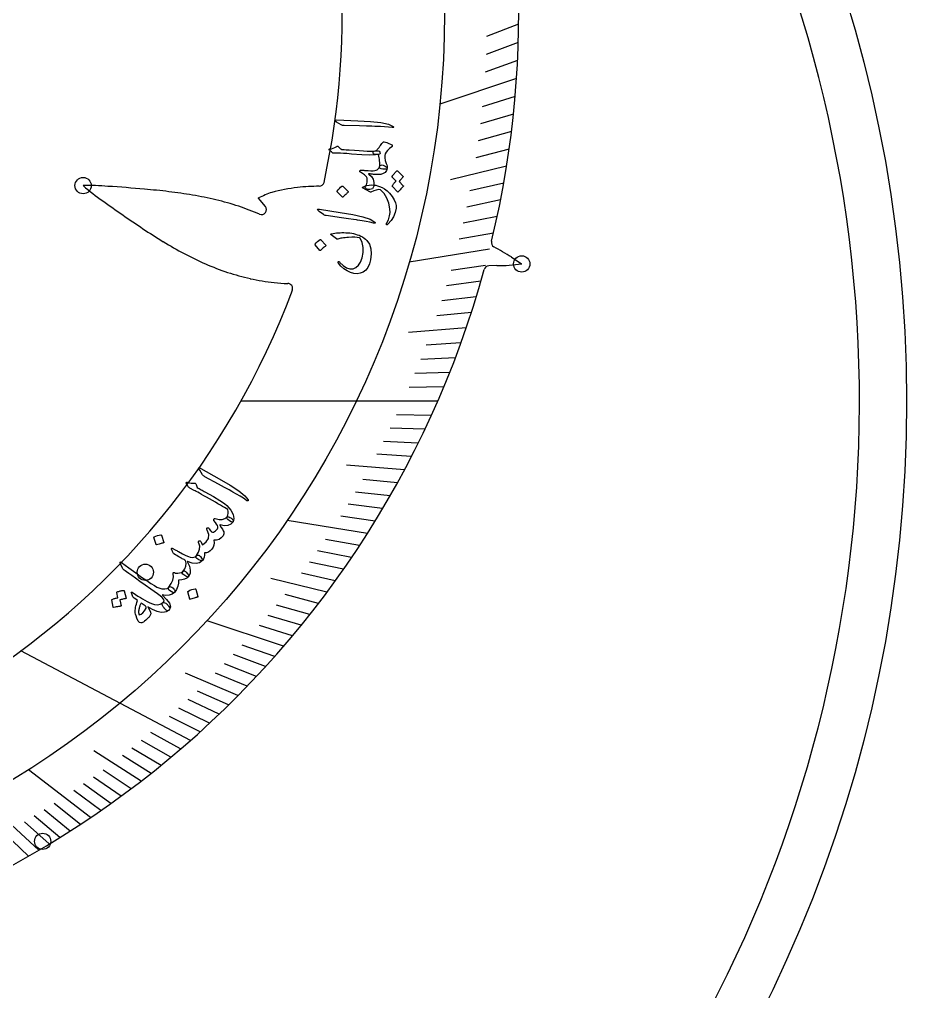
# Model space of a CAD drawing. Header units: millimetres. Extents: x -68 to 68, y -68 to 68.
# Drawn here: x 23.54 to 67.95, y -29.55 to 19.12 of the extents above; entities that cross this region are included whole.
import ezdxf

# ---------------------------------------------------------------- set-up
doc = ezdxf.new("R2010")
doc.units = ezdxf.units.MM
for name, color, linetype in [('CUT_INNER', 6, 'Continuous'), ('CUT_OUTER', 1, 'Continuous'), ('ENGRAVE', 7, 'Continuous'), ('ENGRAVE_FINE', 8, 'Continuous'), ('TEXT', 5, 'Continuous')]:
    doc.layers.add(name, color=color, linetype=linetype)

msp = doc.modelspace()

# ---------------------------------------------------------------- linework, layer by layer
at = {"layer": 'CUT_INNER'}
for points in [[(35.852, 9.751), (35.505, 10.174), (35.501, 10.178)], [(48.165, 7.224), (48.678, 6.88), (48.683, 6.877)], [(47.443, 6.79), (47.042, 6.778)]]:
    msp.add_lwpolyline(points, dxfattribs=at)
for centre, radius, start, end in [((0, 19.417), 39.699, 347.6995, 181.902), ((0, 0), 65.593, 309.04758, 63.30252), ((0.001, 19.418), 48.532, 346.402, 53.0012), ((27.06, 0.45), 10.35, 84.9463, 91.8311), ((33.548, 18.583), 10.352, 228.7977, 235.6741), ((22.92, -67.061), 77.984, 84.9352, 86.28547), ((38.529, 1.566), 9.196, 89.8717, 96.6549), ((38.544, 11.012), 0.25, 271.3158, 347.8711), ((26.277, -29.276), 40.05, 83.2052, 84.9466), ((28.056, -14.371), 25.039, 80.452, 83.2133), ((29.247, -7.291), 17.86, 76.6191, 80.4521), ((38.676, 3.457), 7.434, 109.6174, 115.2825), ((38.376, 2.324), 8.426, 96.2218, 105.1053), ((78.787, 81.346), 87.717, 234.38854, 235.19078), ((30.129, -3.573), 14.039, 71.7732, 76.6106), ((30.968, -1.06), 11.389, 66.2055, 71.8282), ((35.659, 9.592), 0.25, 247.5291, 39.4301), ((59.521, 53.552), 53.898, 235.1407, 236.4363), ((46.914, 34.537), 31.084, 236.4223, 238.6549), ((41.607, 25.822), 20.88, 238.6509, 241.9427), ((47.415, 7.949), 0.25, 166.4662, 240.2146), ((39.16, 21.233), 15.679, 241.9467, 246.2896), ((24.526, -32.436), 46.171, 59.2024, 60.4569), ((38.021, 18.646), 12.852, 246.3025, 251.572), ((47.339, 17.149), 10.36, 270.573, 277.451), ((0.001, 19.416), 48.532, 272.5736, 344.6803), ((37.552, 17.252), 11.381, 251.5924, 257.5593), ((47.049, 6.528), 0.25, 91.6604, 164.707), ((37.411, 16.632), 10.746, 257.578, 263.9881), ((37.046, 11.929), 6.032, 262.7602, 269.2973), ((36.968, 5.648), 0.25, 339.4336, 89.1094), ((0, 19.417), 39.699, 301.29, 339.571)]:
    msp.add_arc(centre, radius, start, end, dxfattribs=at)
at = {"layer": 'CUT_OUTER'}
msp.add_circle((0, 0), 67.95, dxfattribs=at)
at = {"layer": 'ENGRAVE'}
for points in [[(48.423, 16.152), (44.592, 14.875)], [(47.074, 7.607), (43.056, 6.958)], [(44.479, 0), (34.627, 0)], [(40.958, -6.619), (36.94, -5.97)], [(36.766, -12.264), (32.935, -10.986)], [(32.099, -16.985), (23.614, -12.495)], [(27.103, -20.843), (23.988, -18.447)]]:
    msp.add_lwpolyline(points, dxfattribs=at)
for centre, radius in [((0, 19.417), 44.823), ((26.729, 10.795), 0.408), ((48.684, 6.876), 0.408), ((29.843, -8.56), 0.408), ((24.704, -22.031), 0.408)]:
    msp.add_circle(centre, radius, dxfattribs=at)
at = {"layer": 'ENGRAVE_FINE'}
for points in [[(48.53, 18.879), (46.928, 18.256)], [(48.511, 17.963), (46.898, 17.366)], [(48.475, 17.054), (46.851, 16.482)], [(48.354, 15.259), (46.709, 14.74)], [(48.27, 14.374), (46.615, 13.881)], [(48.17, 13.497), (46.506, 13.031)], [(48.056, 12.629), (46.383, 12.189)], [(47.926, 11.769), (45.119, 11.08)], [(47.783, 10.919), (46.094, 10.533)], [(47.626, 10.077), (45.93, 9.718)], [(47.455, 9.244), (45.752, 8.913)], [(47.271, 8.421), (45.562, 8.117)], [(46.865, 6.803), (45.146, 6.553)], [(46.644, 6.008), (44.92, 5.786)], [(46.411, 5.223), (44.683, 5.028)], [(46.166, 4.447), (44.435, 4.28)], [(45.911, 3.681), (43.014, 3.449)], [(45.645, 2.925), (43.909, 2.814)], [(45.368, 2.179), (43.63, 2.096)], [(45.082, 1.443), (43.342, 1.387)], [(44.785, 0.716), (43.045, 0.689)], [(44.164, -0.707), (42.424, -0.679)], [(43.84, -1.403), (42.101, -1.347)], [(43.507, -2.09), (41.769, -2.006)], [(43.166, -2.766), (41.43, -2.655)], [(42.817, -3.433), (39.921, -3.201)], [(42.46, -4.09), (40.729, -3.923)], [(42.095, -4.737), (40.368, -4.543)], [(41.723, -5.374), (40, -5.152)], [(41.344, -6.001), (39.625, -5.752)], [(40.565, -7.226), (38.857, -6.922)], [(40.166, -7.824), (38.464, -7.493)], [(39.761, -8.413), (38.065, -8.054)], [(39.349, -8.992), (37.661, -8.606)], [(38.932, -9.561), (36.125, -8.871)], [(38.51, -10.12), (36.837, -9.681)], [(38.081, -10.67), (36.417, -10.204)], [(37.648, -11.211), (35.993, -10.718)], [(37.209, -11.742), (35.564, -11.223)], [(36.318, -12.777), (34.694, -12.205)], [(35.865, -13.28), (34.252, -12.683)], [(34.482, -14.736), (31.849, -13.611)], [(34.947, -14.26), (33.358, -13.611)], [(35.408, -13.775), (33.807, -13.152)], [(34.013, -15.204), (32.449, -14.505)], [(33.539, -15.662), (31.99, -14.938)], [(33.063, -16.111), (31.527, -15.363)], [(32.583, -16.552), (31.061, -15.78)], [(31.122, -17.823), (29.648, -16.979)], [(31.612, -17.408), (30.122, -16.587)], [(29.635, -19.017), (27.257, -17.492)], [(30.629, -18.23), (29.171, -17.362)], [(30.134, -18.628), (28.692, -17.737)], [(29.134, -19.399), (27.727, -18.462)], [(28.63, -19.772), (27.241, -18.813)], [(28.123, -20.137), (26.753, -19.156)], [(27.614, -20.494), (26.263, -19.491)], [(26.59, -21.184), (25.278, -20.139)], [(24.516, -22.468), (22.466, -20.589)], [(25.557, -21.842), (24.286, -20.755)], [(26.074, -21.517), (24.783, -20.451)], [(25.037, -22.159), (23.787, -21.052)], [(23.993, -22.77), (22.786, -21.625)]]:
    msp.add_lwpolyline(points, dxfattribs=at)
at = {"layer": 'TEXT'}
for points in [[(39.42, 13.972), (39.347, 14.021), (39.324, 14.055), (39.351, 14.076), (39.427, 14.081), (40.477, 14.036), (41.122, 14.009), (41.633, 13.955), (42.01, 13.872), (42.252, 13.761), (42.27, 13.743), (42.28, 13.729), (42.28, 13.718), (42.271, 13.71), (42.257, 13.704), (42.24, 13.701), (42.22, 13.7), (42.196, 13.702), (42.013, 13.727), (41.817, 13.745), (41.609, 13.756), (41.389, 13.76), (41.332, 13.762), (41.176, 13.767), (40.923, 13.773), (40.572, 13.783), (39.794, 13.8), (39.752, 13.804), (39.715, 13.811), (39.682, 13.822), (39.652, 13.836)], [(40.045, 12.583), (40.315, 12.564), (40.555, 12.548), (40.766, 12.537), (40.946, 12.528), (41.097, 12.524), (41.217, 12.523), (41.307, 12.525), (41.367, 12.531), (41.445, 12.542), (41.507, 12.537), (41.553, 12.515), (41.584, 12.478), (41.597, 12.436), (41.591, 12.401), (41.567, 12.373), (41.523, 12.353), (41.367, 12.33), (41.089, 12.326), (40.686, 12.342), (40.161, 12.378), (39.936, 12.397), (39.756, 12.412), (39.621, 12.421), (39.532, 12.425), (39.33, 12.416), (39.295, 12.416), (39.264, 12.42), (39.237, 12.428), (39.213, 12.441), (39.159, 12.486), (39.117, 12.521), (39.087, 12.546), (39.069, 12.561), (39.045, 12.59), (39.038, 12.611), (39.049, 12.626), (39.078, 12.633), (39.157, 12.642), (39.242, 12.666), (39.333, 12.705), (39.429, 12.759), (39.448, 12.769), (39.466, 12.771), (39.482, 12.767), (39.498, 12.755), (39.516, 12.738), (39.533, 12.722), (39.548, 12.707), (39.563, 12.693), (39.576, 12.679), (39.588, 12.667), (39.599, 12.656), (39.609, 12.645), (39.626, 12.63), (39.644, 12.618), (39.662, 12.611), (39.681, 12.608), (39.723, 12.606), (39.798, 12.601), (39.905, 12.594), (40.045, 12.583)], [(41.247, 12.413), (41.252, 12.463), (41.271, 12.5), (41.305, 12.523), (41.354, 12.534), (41.379, 12.538), (41.404, 12.55), (41.43, 12.571), (41.456, 12.599), (41.471, 12.617), (41.487, 12.638), (41.505, 12.66), (41.524, 12.684), (41.545, 12.71), (41.566, 12.738), (41.588, 12.768), (41.61, 12.801), (41.652, 12.861), (41.687, 12.908), (41.714, 12.943), (41.735, 12.964), (41.753, 12.978), (41.77, 12.986), (41.787, 12.988), (41.803, 12.984), (41.927, 12.947), (42.032, 12.911), (42.119, 12.875), (42.188, 12.841), (42.196, 12.834), (42.201, 12.824), (42.203, 12.811), (42.202, 12.795), (42.198, 12.775), (42.193, 12.76), (42.187, 12.748), (42.181, 12.741), (42.064, 12.648), (41.971, 12.559), (41.899, 12.473), (41.85, 12.389), (41.828, 12.301), (41.83, 12.191), (41.855, 12.059), (41.905, 11.904), (41.929, 11.829), (41.945, 11.765), (41.952, 11.713), (41.949, 11.671), (41.942, 11.652), (41.929, 11.637), (41.909, 11.627), (41.884, 11.621), (41.74, 11.612), (41.641, 11.629), (41.584, 11.672), (41.571, 11.741), (41.576, 11.811), (41.578, 11.883), (41.576, 11.957), (41.572, 12.034), (41.565, 12.113), (41.553, 12.193), (41.538, 12.274), (41.52, 12.358), (41.402, 12.352), (41.318, 12.36), (41.266, 12.38), (41.247, 12.413)], [(40.58, 11.537), (40.591, 11.554), (40.607, 11.565), (40.629, 11.571), (40.656, 11.57), (40.675, 11.569), (40.7, 11.567), (40.734, 11.565), (40.774, 11.562), (40.821, 11.559), (40.876, 11.555), (40.936, 11.551), (41.004, 11.546), (41.133, 11.539), (41.242, 11.54), (41.331, 11.549), (41.399, 11.567), (41.456, 11.594), (41.503, 11.631), (41.541, 11.681), (41.571, 11.741), (41.601, 11.796), (41.641, 11.828), (41.691, 11.835), (41.75, 11.818), (41.841, 11.774), (41.905, 11.736), (41.941, 11.703), (41.95, 11.675), (41.911, 11.552), (41.844, 11.459), (41.751, 11.395), (41.63, 11.36), (41.593, 11.356), (41.554, 11.353), (41.512, 11.351), (41.469, 11.349), (41.422, 11.349), (41.374, 11.351), (41.322, 11.354), (41.268, 11.36), (41.216, 11.366), (41.169, 11.371), (41.128, 11.375), (41.093, 11.379), (41.065, 11.382), (41.043, 11.384), (41.028, 11.385), (41.021, 11.386), (41.017, 11.387), (41.015, 11.386), (41.014, 11.385), (41.014, 11.383), (41.015, 11.381), (41.018, 11.377), (41.023, 11.373), (41.03, 11.367), (41.165, 11.253), (41.251, 11.115), (41.29, 10.954), (41.28, 10.77), (41.255, 10.696), (41.212, 10.643), (41.152, 10.612), (41.074, 10.603), (41.006, 10.609), (40.95, 10.623), (40.906, 10.643), (40.874, 10.671), (40.854, 10.702), (40.846, 10.73), (40.85, 10.755), (40.866, 10.778), (40.886, 10.796), (40.9, 10.813), (40.91, 10.828), (40.915, 10.842), (40.944, 10.962), (40.953, 11.068), (40.941, 11.161), (40.909, 11.239), (40.872, 11.288), (40.81, 11.344), (40.721, 11.407), (40.607, 11.476), (40.589, 11.488), (40.578, 11.502), (40.575, 11.518), (40.58, 11.537)], [(42.208, 11.221), (42.204, 11.228), (42.202, 11.236), (42.203, 11.246), (42.206, 11.257), (42.23, 11.297), (42.255, 11.335), (42.281, 11.371), (42.309, 11.405), (42.338, 11.439), (42.369, 11.471), (42.402, 11.502), (42.437, 11.531), (42.446, 11.537), (42.456, 11.538), (42.466, 11.535), (42.475, 11.529), (42.755, 11.26), (42.758, 11.253), (42.757, 11.245), (42.75, 11.234), (42.739, 11.222), (42.73, 11.214), (42.716, 11.2), (42.698, 11.182), (42.677, 11.157), (42.651, 11.127), (42.62, 11.091), (42.584, 11.05), (42.544, 11.002), (42.758, 10.788), (42.764, 10.778), (42.764, 10.768), (42.758, 10.757), (42.745, 10.745), (42.734, 10.734), (42.718, 10.717), (42.696, 10.694), (42.668, 10.665), (42.634, 10.629), (42.595, 10.586), (42.549, 10.536), (42.498, 10.478), (42.49, 10.473), (42.483, 10.471), (42.477, 10.473), (42.472, 10.479), (42.211, 10.755), (42.206, 10.761), (42.205, 10.769), (42.206, 10.779), (42.209, 10.791), (42.228, 10.825), (42.248, 10.857), (42.27, 10.888), (42.294, 10.917), (42.319, 10.945), (42.345, 10.972), (42.372, 10.998), (42.4, 11.022)], [(39.45, 10.486), (39.446, 10.492), (39.445, 10.5), (39.446, 10.51), (39.45, 10.52), (39.5, 10.591), (39.556, 10.656), (39.619, 10.715), (39.688, 10.768), (39.698, 10.773), (39.707, 10.774), (39.715, 10.771), (39.723, 10.765), (39.998, 10.504), (40.004, 10.495), (40.003, 10.486), (39.997, 10.475), (39.984, 10.464), (39.974, 10.454), (39.957, 10.439), (39.935, 10.418), (39.907, 10.392), (39.873, 10.359), (39.833, 10.319), (39.788, 10.273), (39.736, 10.221), (39.728, 10.214), (39.721, 10.212), (39.715, 10.213), (39.709, 10.219)], [(41.984, 8.861), (41.973, 8.85), (41.961, 8.842), (41.95, 8.838), (41.939, 8.836), (41.93, 8.838), (41.922, 8.842), (41.915, 8.848), (41.909, 8.858), (41.906, 8.866), (41.906, 8.877), (41.909, 8.888), (41.915, 8.902), (42.008, 9.091), (42.068, 9.277), (42.095, 9.458), (42.088, 9.636), (42.027, 9.921), (41.928, 10.174), (41.792, 10.393), (41.619, 10.579), (41.616, 10.582), (41.613, 10.584), (41.61, 10.586), (41.608, 10.588), (41.606, 10.589), (41.604, 10.59), (41.602, 10.591), (41.6, 10.592), (41.513, 10.596), (41.407, 10.576), (41.281, 10.533), (41.136, 10.466), (41.127, 10.464), (41.12, 10.464), (41.114, 10.465), (41.11, 10.467), (40.71, 10.681), (40.697, 10.697), (40.713, 10.718), (40.757, 10.743), (40.83, 10.773), (40.938, 10.805), (41.054, 10.825), (41.178, 10.832), (41.309, 10.825), (41.381, 10.814), (41.469, 10.791), (41.574, 10.754), (41.694, 10.705), (41.82, 10.636), (41.945, 10.538), (42.069, 10.411), (42.192, 10.254), (42.296, 10.091), (42.366, 9.939), (42.401, 9.797), (42.403, 9.668), (42.356, 9.449), (42.271, 9.241), (42.147, 9.045), (41.984, 8.861)], [(38.541, 9.505), (38.474, 9.562), (38.455, 9.6), (38.483, 9.617), (38.559, 9.614), (39.598, 9.448), (40.235, 9.348), (40.737, 9.236), (41.101, 9.111), (41.329, 8.972), (41.346, 8.953), (41.354, 8.938), (41.352, 8.927), (41.342, 8.919), (41.328, 8.915), (41.311, 8.914), (41.291, 8.916), (41.268, 8.921), (41.088, 8.966), (40.896, 9.006), (40.69, 9.041), (40.472, 9.07), (40.415, 9.079), (40.262, 9.101), (40.011, 9.137), (39.663, 9.186), (38.892, 9.292), (38.851, 9.3), (38.815, 9.312), (38.783, 9.327), (38.755, 9.345)], [(39.169, 8.387), (39.248, 8.401), (39.33, 8.413), (39.414, 8.424), (39.501, 8.433), (39.592, 8.439), (39.686, 8.442), (39.783, 8.443), (39.885, 8.44), (39.985, 8.434), (40.083, 8.424), (40.178, 8.409), (40.272, 8.391), (40.364, 8.367), (40.455, 8.34), (40.544, 8.307), (40.632, 8.27), (40.721, 8.224), (40.802, 8.172), (40.873, 8.115), (40.935, 8.052), (41.062, 7.861), (41.136, 7.635), (41.156, 7.373), (41.12, 7.077), (41.064, 6.872), (40.983, 6.702), (40.878, 6.567), (40.749, 6.468), (40.605, 6.409), (40.451, 6.386), (40.288, 6.4), (40.114, 6.449), (39.94, 6.531), (39.782, 6.636), (39.638, 6.764), (39.51, 6.915), (39.496, 6.937), (39.491, 6.956), (39.494, 6.971), (39.504, 6.984), (39.521, 6.993), (39.54, 6.991), (39.561, 6.978), (39.585, 6.954), (39.755, 6.79), (39.921, 6.682), (40.084, 6.631), (40.242, 6.638), (40.387, 6.698), (40.511, 6.809), (40.614, 6.97), (40.697, 7.181), (40.749, 7.451), (40.749, 7.705), (40.697, 7.941), (40.592, 8.16), (40.588, 8.165), (40.581, 8.17), (40.571, 8.175), (40.558, 8.179), (40.453, 8.202), (40.326, 8.213), (40.179, 8.213), (40.01, 8.203), (39.924, 8.195), (39.843, 8.186), (39.769, 8.177), (39.7, 8.168), (39.637, 8.157), (39.58, 8.146), (39.529, 8.133), (39.484, 8.12), (39.461, 8.114), (39.441, 8.112), (39.424, 8.116), (39.41, 8.124), (39.14, 8.331), (39.125, 8.347), (39.125, 8.362), (39.14, 8.375), (39.169, 8.387)], [(38.34, 7.835), (38.336, 7.841), (38.335, 7.849), (38.337, 7.858), (38.341, 7.868), (38.396, 7.935), (38.457, 7.995), (38.524, 8.049), (38.596, 8.096), (38.606, 8.1), (38.615, 8.1), (38.623, 8.097), (38.63, 8.09), (38.887, 7.812), (38.892, 7.803), (38.891, 7.794), (38.884, 7.784), (38.871, 7.774), (38.859, 7.765), (38.842, 7.751), (38.818, 7.732), (38.788, 7.708), (38.752, 7.678), (38.71, 7.642), (38.662, 7.6), (38.607, 7.551), (38.598, 7.545), (38.591, 7.543), (38.585, 7.545), (38.58, 7.551)], [(32.565, -3.455), (32.523, -3.378), (32.518, -3.336), (32.551, -3.33), (32.621, -3.36), (33.535, -3.881), (34.096, -4.2), (34.525, -4.482), (34.822, -4.727), (34.987, -4.937), (34.995, -4.961), (34.997, -4.978), (34.992, -4.988), (34.98, -4.991), (34.966, -4.99), (34.949, -4.986), (34.931, -4.977), (34.911, -4.964), (34.759, -4.858), (34.593, -4.753), (34.413, -4.648), (34.219, -4.543), (34.169, -4.515), (34.033, -4.44), (33.811, -4.319), (33.503, -4.149), (32.819, -3.778), (32.784, -3.756), (32.754, -3.732), (32.729, -3.708), (32.709, -3.681)], [(32.01, -4.298), (31.97, -4.234), (31.939, -4.184), (31.915, -4.147), (31.899, -4.124), (31.89, -4.109), (31.885, -4.094), (31.886, -4.081), (31.892, -4.069), (31.903, -4.059), (31.917, -4.053), (31.933, -4.053), (31.953, -4.059), (32.047, -4.085), (32.137, -4.102), (32.224, -4.107), (32.308, -4.102), (32.333, -4.101), (32.355, -4.112), (32.372, -4.132), (32.385, -4.163), (32.439, -4.314), (32.49, -4.344), (32.541, -4.373), (32.591, -4.402), (32.64, -4.43), (32.688, -4.457), (32.735, -4.484), (32.781, -4.51), (32.827, -4.536), (33.249, -4.772), (33.573, -4.964), (33.799, -5.112), (33.928, -5.217), (34.123, -5.46), (34.239, -5.676), (34.277, -5.868), (34.235, -6.033), (34.233, -6.036), (34.23, -6.04), (34.227, -6.043), (34.225, -6.047), (34.19, -6.053), (34.136, -6.034), (34.063, -5.988), (33.97, -5.917), (33.938, -5.887), (33.92, -5.859), (33.916, -5.831), (33.927, -5.803), (33.974, -5.702), (33.997, -5.606), (33.994, -5.513), (33.966, -5.426), (33.892, -5.376), (33.806, -5.321), (33.708, -5.261), (33.599, -5.197), (33.478, -5.127), (33.348, -5.053), (33.207, -4.973), (33.055, -4.889), (32.907, -4.806), (32.774, -4.731), (32.656, -4.664), (32.552, -4.607), (32.464, -4.558), (32.39, -4.516), (32.332, -4.484), (32.29, -4.459), (32.069, -4.347), (32.049, -4.333), (32.033, -4.321), (32.02, -4.309), (32.01, -4.298)], [(32.521, -7.107), (32.512, -7.082), (32.507, -7.059), (32.506, -7.038), (32.509, -7.02), (32.517, -7.005), (32.529, -6.994), (32.544, -6.988), (32.564, -6.987), (32.584, -6.992), (32.603, -7.004), (32.621, -7.024), (32.637, -7.052), (32.644, -7.068), (32.651, -7.085), (32.659, -7.101), (32.667, -7.118), (32.675, -7.135), (32.683, -7.152), (32.69, -7.17), (32.697, -7.189), (32.896, -7.04), (33.002, -6.867), (33.014, -6.669), (32.933, -6.449), (32.922, -6.425), (32.916, -6.403), (32.914, -6.383), (32.916, -6.366), (32.924, -6.351), (32.934, -6.34), (32.949, -6.332), (32.967, -6.33), (32.986, -6.332), (33.004, -6.341), (33.021, -6.356), (33.037, -6.379), (33.073, -6.435), (33.106, -6.479), (33.136, -6.511), (33.162, -6.531), (33.208, -6.548), (33.257, -6.546), (33.309, -6.526), (33.364, -6.487), (33.414, -6.436), (33.448, -6.385), (33.466, -6.334), (33.468, -6.283), (33.451, -6.225), (33.413, -6.152), (33.355, -6.065), (33.276, -5.964), (33.267, -5.951), (33.265, -5.936), (33.269, -5.92), (33.28, -5.902), (33.294, -5.887), (33.31, -5.877), (33.326, -5.873), (33.343, -5.875), (33.534, -5.915), (33.695, -5.915), (33.827, -5.877), (33.929, -5.8), (33.953, -5.786), (33.984, -5.783), (34.023, -5.792), (34.069, -5.812), (34.117, -5.837), (34.157, -5.865), (34.189, -5.894), (34.214, -5.925), (34.234, -5.957), (34.245, -5.986), (34.246, -6.01), (34.238, -6.029), (34.117, -6.147), (33.968, -6.213), (33.791, -6.228), (33.587, -6.19), (33.577, -6.188), (33.571, -6.19), (33.57, -6.197), (33.574, -6.207), (33.646, -6.313), (33.702, -6.404), (33.742, -6.479), (33.766, -6.54), (33.775, -6.593), (33.774, -6.644), (33.762, -6.691), (33.74, -6.734), (33.644, -6.843), (33.534, -6.917), (33.411, -6.957), (33.275, -6.961), (33.287, -7.084), (33.273, -7.2), (33.233, -7.309), (33.168, -7.409), (33.087, -7.492), (33, -7.549), (32.906, -7.582), (32.805, -7.59), (32.806, -7.703), (32.79, -7.805), (32.755, -7.895), (32.703, -7.974), (32.665, -7.991), (32.605, -7.979), (32.523, -7.938), (32.419, -7.867), (32.393, -7.838), (32.382, -7.806), (32.387, -7.769), (32.408, -7.727), (32.509, -7.558), (32.562, -7.398), (32.566, -7.248), (32.521, -7.107)], [(30.276, -6.822), (30.275, -6.815), (30.278, -6.807), (30.283, -6.8), (30.291, -6.792), (30.368, -6.753), (30.448, -6.723), (30.531, -6.702), (30.617, -6.688), (30.627, -6.689), (30.636, -6.692), (30.642, -6.698), (30.645, -6.707), (30.766, -7.066), (30.767, -7.076), (30.762, -7.085), (30.752, -7.09), (30.736, -7.094), (30.721, -7.098), (30.7, -7.103), (30.671, -7.111), (30.634, -7.121), (30.588, -7.134), (30.535, -7.149), (30.474, -7.168), (30.404, -7.189), (30.394, -7.191), (30.386, -7.19), (30.381, -7.186), (30.379, -7.179)], [(31.267, -7.63), (31.253, -7.617), (31.237, -7.594), (31.22, -7.561), (31.2, -7.517), (31.183, -7.475), (31.17, -7.44), (31.16, -7.413), (31.154, -7.394), (31.157, -7.371), (31.169, -7.36), (31.192, -7.362), (31.225, -7.378), (31.246, -7.389), (31.271, -7.403), (31.301, -7.419), (31.335, -7.436), (31.373, -7.456), (31.414, -7.478), (31.458, -7.503), (31.506, -7.529), (31.708, -7.636), (31.873, -7.718), (32, -7.775), (32.089, -7.807), (32.18, -7.82), (32.263, -7.811), (32.339, -7.78), (32.408, -7.727), (32.427, -7.712), (32.448, -7.702), (32.472, -7.698), (32.497, -7.7), (32.526, -7.709), (32.552, -7.724), (32.578, -7.747), (32.601, -7.776), (32.657, -7.849), (32.693, -7.906), (32.708, -7.948), (32.703, -7.974), (32.563, -8.083), (32.392, -8.126), (32.189, -8.104), (31.956, -8.016), (31.947, -8.014), (31.942, -8.014), (31.941, -8.017), (31.944, -8.023), (32.048, -8.25), (32.093, -8.452), (32.081, -8.629), (32.01, -8.78), (31.997, -8.793), (31.98, -8.799), (31.959, -8.797), (31.934, -8.789), (31.903, -8.773), (31.864, -8.751), (31.818, -8.724), (31.764, -8.691), (31.718, -8.652), (31.695, -8.612), (31.697, -8.57), (31.722, -8.526), (31.815, -8.387), (31.869, -8.249), (31.882, -8.112), (31.855, -7.975), (31.846, -7.965), (31.822, -7.949), (31.782, -7.927), (31.729, -7.9), (31.695, -7.883), (31.655, -7.861), (31.607, -7.834), (31.553, -7.802), (31.492, -7.766), (31.424, -7.725), (31.349, -7.68), (31.267, -7.63)], [(30.74, -10.29), (30.702, -10.222), (30.682, -10.167), (30.682, -10.125), (30.701, -10.095), (30.737, -10.063), (30.762, -10.034), (30.776, -10.007), (30.779, -9.983), (30.755, -9.912), (30.692, -9.831), (30.592, -9.739), (30.454, -9.637), (30.122, -9.406), (29.828, -9.2), (29.57, -9.019), (29.349, -8.862), (29.165, -8.73), (29.017, -8.624), (28.906, -8.544), (28.83, -8.489), (28.782, -8.451), (28.744, -8.417), (28.716, -8.387), (28.698, -8.361), (28.6, -8.143), (28.587, -8.082), (28.591, -8.049), (28.61, -8.043), (28.646, -8.064), (29.025, -8.346), (29.362, -8.593), (29.658, -8.805), (29.913, -8.981), (30.126, -9.122), (30.297, -9.23), (30.427, -9.304), (30.513, -9.344), (30.677, -9.389), (30.816, -9.397), (30.93, -9.369), (31.019, -9.304), (31.047, -9.284), (31.082, -9.278), (31.125, -9.285), (31.174, -9.306), (31.214, -9.332), (31.249, -9.362), (31.277, -9.399), (31.3, -9.441), (31.314, -9.481), (31.318, -9.515), (31.314, -9.544), (31.301, -9.566), (31.18, -9.662), (31.036, -9.715), (30.87, -9.723), (30.683, -9.688), (30.908, -9.916), (31.046, -10.115), (31.095, -10.284), (31.056, -10.424), (31.036, -10.45), (31.015, -10.469), (30.993, -10.482), (30.97, -10.488), (30.942, -10.487), (30.914, -10.477), (30.884, -10.458), (30.854, -10.43), (30.838, -10.412), (30.823, -10.395), (30.808, -10.377), (30.794, -10.36), (30.779, -10.342), (30.766, -10.325), (30.753, -10.307), (30.74, -10.29)], [(31.722, -8.526), (31.752, -8.508), (31.778, -8.496), (31.797, -8.492), (31.811, -8.495), (31.828, -8.506), (31.846, -8.521), (31.866, -8.54), (31.888, -8.563), (31.954, -8.643), (31.997, -8.706), (32.016, -8.752), (32.01, -8.78), (31.92, -8.858), (31.806, -8.913), (31.667, -8.946), (31.504, -8.957), (31.506, -9.11), (31.473, -9.263), (31.404, -9.416), (31.298, -9.569), (31.281, -9.581), (31.262, -9.584), (31.239, -9.58), (31.212, -9.567), (31.057, -9.47), (31.04, -9.459), (31.025, -9.443), (31.013, -9.422), (31.003, -9.396), (30.999, -9.373), (31, -9.35), (31.005, -9.328), (31.016, -9.308), (31.14, -9.126), (31.218, -8.955), (31.25, -8.795), (31.236, -8.647), (31.233, -8.628), (31.234, -8.611), (31.24, -8.595), (31.251, -8.58), (31.264, -8.569), (31.277, -8.565), (31.291, -8.567), (31.305, -8.577), (31.318, -8.587), (31.329, -8.595), (31.34, -8.601), (31.349, -8.604), (31.462, -8.608), (31.561, -8.596), (31.648, -8.569), (31.722, -8.526)], [(28.411, -9.578), (28.411, -9.57), (28.414, -9.563), (28.42, -9.556), (28.429, -9.548), (28.469, -9.531), (28.509, -9.516), (28.55, -9.502), (28.59, -9.491), (28.632, -9.482), (28.674, -9.474), (28.717, -9.469), (28.762, -9.466), (28.772, -9.467), (28.781, -9.472), (28.787, -9.479), (28.792, -9.49), (28.878, -9.862), (28.877, -9.869), (28.871, -9.875), (28.86, -9.879), (28.845, -9.882), (28.833, -9.883), (28.814, -9.886), (28.79, -9.891), (28.759, -9.897), (28.722, -9.906), (28.678, -9.916), (28.627, -9.928), (28.57, -9.943), (28.631, -10.235), (28.631, -10.245), (28.625, -10.253), (28.614, -10.258), (28.597, -10.261), (28.583, -10.263), (28.561, -10.267), (28.53, -10.272), (28.492, -10.279), (28.446, -10.288), (28.391, -10.299), (28.327, -10.312), (28.255, -10.328), (28.246, -10.328), (28.239, -10.325), (28.235, -10.32), (28.234, -10.312), (28.167, -9.945), (28.167, -9.938), (28.17, -9.931), (28.176, -9.924), (28.185, -9.916), (28.218, -9.901), (28.252, -9.887), (28.286, -9.875), (28.32, -9.866), (28.356, -9.858), (28.391, -9.852), (28.427, -9.847), (28.462, -9.844)], [(30.145, -10.122), (30.308, -10.178), (30.455, -10.192), (30.586, -10.164), (30.701, -10.095), (30.734, -10.077), (30.772, -10.074), (30.815, -10.085), (30.863, -10.112), (30.886, -10.128), (30.909, -10.146), (30.931, -10.165), (30.953, -10.185), (30.974, -10.207), (30.993, -10.23), (31.011, -10.254), (31.027, -10.28), (31.051, -10.326), (31.065, -10.365), (31.067, -10.396), (31.059, -10.42), (31.008, -10.473), (30.95, -10.515), (30.884, -10.546), (30.811, -10.566), (30.634, -10.568), (30.433, -10.523), (30.208, -10.431), (29.961, -10.291), (30.046, -10.435), (30.097, -10.554), (30.112, -10.648), (30.093, -10.716), (30.073, -10.744), (30.051, -10.772), (30.027, -10.801), (30.001, -10.831), (29.973, -10.861), (29.942, -10.892), (29.909, -10.925), (29.873, -10.958), (29.805, -11.016), (29.749, -11.058), (29.706, -11.083), (29.675, -11.091), (29.611, -11.09), (29.559, -11.076), (29.519, -11.048), (29.491, -11.008), (29.425, -10.861), (29.377, -10.743), (29.348, -10.655), (29.337, -10.597), (29.336, -10.53), (29.339, -10.46), (29.346, -10.388), (29.358, -10.313), (29.374, -10.234), (29.395, -10.153), (29.42, -10.069), (29.449, -9.981), (29.31, -9.879), (29.294, -9.865), (29.279, -9.853), (29.266, -9.842), (29.254, -9.832), (29.244, -9.822), (29.236, -9.812), (29.229, -9.803), (29.225, -9.794), (29.143, -9.592), (29.136, -9.562), (29.149, -9.55), (29.182, -9.557), (29.235, -9.584), (29.357, -9.67), (29.476, -9.751), (29.594, -9.826), (29.709, -9.895), (29.822, -9.959), (29.933, -10.018), (30.04, -10.073), (30.145, -10.122)], [(31.979, -9.534), (31.979, -9.526), (31.982, -9.518), (31.988, -9.51), (31.997, -9.502), (32.079, -9.461), (32.163, -9.428), (32.25, -9.404), (32.339, -9.389), (32.35, -9.389), (32.359, -9.393), (32.365, -9.399), (32.368, -9.408), (32.471, -9.78), (32.471, -9.791), (32.466, -9.8), (32.455, -9.806), (32.438, -9.81), (32.423, -9.814), (32.4, -9.82), (32.369, -9.829), (32.331, -9.84), (32.283, -9.854), (32.227, -9.871), (32.163, -9.891), (32.089, -9.915), (32.078, -9.917), (32.071, -9.916), (32.066, -9.912), (32.064, -9.904)], [(29.636, -10.108), (29.621, -10.136), (29.606, -10.165), (29.591, -10.197), (29.576, -10.229), (29.562, -10.263), (29.549, -10.3), (29.537, -10.339), (29.527, -10.38), (29.518, -10.421), (29.511, -10.461), (29.506, -10.501), (29.505, -10.54), (29.506, -10.579), (29.51, -10.618), (29.517, -10.655), (29.527, -10.692), (29.628, -10.655), (29.721, -10.586), (29.806, -10.488), (29.882, -10.358), (29.886, -10.331), (29.879, -10.302), (29.861, -10.269), (29.83, -10.235)]]:
    msp.add_lwpolyline(points, close=True, dxfattribs=at)

doc.saveas('drawing.dxf')
